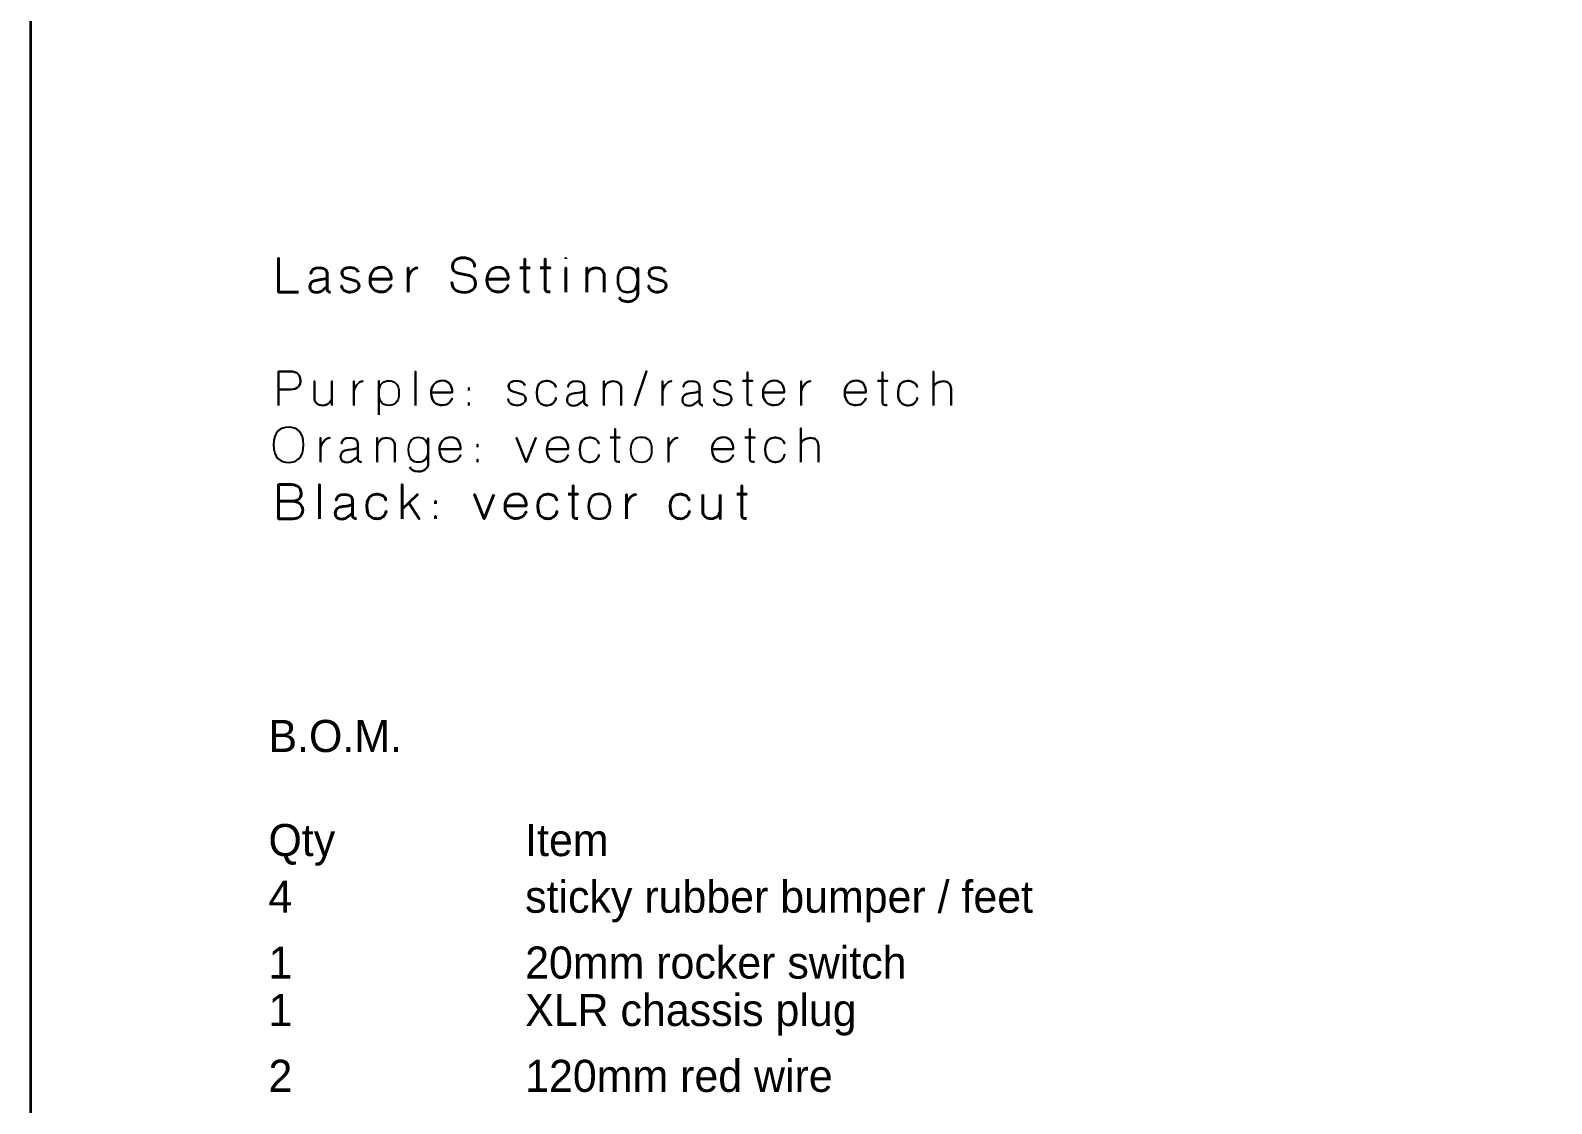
# Model space of a CAD drawing. Header units: inches. Extents: x 15 to 785, y -585 to -15.
# Drawn here: x 15 to 219.7, y -303.7 to -159.4 of the extents above; entities that cross this region are included whole.
import ezdxf

# ---------------------------------------------------------------- set-up
doc = ezdxf.new("R2010")
doc.units = ezdxf.units.IN
doc.header["$MEASUREMENT"] = 0
doc.layers.add('Layer 1', color=7, linetype='Continuous')

# ---------------------------------------------------------------- blocks, each defined once
blk = doc.blocks.new('block 2')
at = {"layer": 'Layer 1', "color": 179, "lineweight": 35, "true_color": 0x231f20}
blk.add_open_spline([(785, -570), (785, -578.28), (778.28, -585), (770, -585), (770, -585), (30, -585), (30, -585), (21.72, -585), (15, -578.28), (15, -570), (15, -570), (15, -30), (15, -30), (15, -21.72), (21.72, -15), (30, -15), (30, -15), (770, -15), (770, -15), (778.28, -15), (785, -21.72), (785, -30), (785, -30), (785, -570), (785, -570)], degree=3, knots=[0, 0, 0, 0, 1, 1, 1, 2, 2, 2, 3, 3, 3, 4, 4, 4, 5, 5, 5, 6, 6, 6, 7, 7, 7, 8, 8, 8, 8], dxfattribs=at)

msp = doc.modelspace()

# ---------------------------------------------------------------- linework, layer by layer
at = {"layer": 'Layer 1', "color": 179, "lineweight": 35, "true_color": 0x231f20}
for points, knots in [([(51.08, -194.57), (51.08, -194.57), (48.41, -194.57), (48.41, -194.57), (48.41, -194.57), (48.41, -189.99), (48.41, -189.99), (48.41, -189.99), (48.41, -194.57), (48.41, -194.57), (48.41, -194.57), (51.08, -194.57), (51.08, -194.57)], [0, 0, 0, 0, 1, 1, 1, 2, 2, 2, 3, 3, 3, 4, 4, 4, 4]), ([(71.71, -193.19), (71.71, -194.21), (72.48, -194.61), (73.39, -194.61), (74.31, -194.61), (74.89, -194.03), (74.91, -193.47), (74.93, -192.91), (74.64, -192.47), (74.08, -192.35), (74.08, -192.35), (72.52, -192.01), (72.52, -192.01), (72.08, -191.91), (71.82, -191.66), (71.82, -191.06), (71.82, -190.47), (72.32, -189.95), (73.24, -189.95), (74.15, -189.95), (74.82, -190.38), (74.79, -191.14), (74.82, -190.38), (74.15, -189.95), (73.24, -189.95), (72.32, -189.95), (71.82, -190.47), (71.82, -191.06), (71.82, -191.66), (72.07, -191.91), (72.52, -192.01), (72.52, -192.01), (74.08, -192.35), (74.08, -192.35), (74.65, -192.47), (74.93, -192.91), (74.91, -193.47), (74.89, -194.03), (74.31, -194.61), (73.39, -194.61), (72.48, -194.61), (71.71, -194.21), (71.71, -193.19)], [0, 0, 0, 0, 1, 1, 1, 2, 2, 2, 3, 3, 3, 4, 4, 4, 5, 5, 5, 6, 6, 6, 7, 7, 7, 8, 8, 8, 9, 9, 9, 10, 10, 10, 11, 11, 11, 12, 12, 12, 13, 13, 13, 14, 14, 14, 14]), ([(82.18, -194.54), (81.87, -194.56), (81.53, -194.57), (81.53, -194.15), (81.53, -193.72), (81.53, -190.08), (81.53, -190.08), (81.53, -190.08), (81.53, -193.72), (81.53, -194.15), (81.53, -194.57), (81.87, -194.56), (82.18, -194.54)], [0, 0, 0, 0, 1, 1, 1, 2, 2, 2, 3, 3, 3, 4, 4, 4, 4]), ([(84.93, -194.54), (84.62, -194.56), (84.29, -194.57), (84.29, -194.15), (84.29, -193.72), (84.29, -190.08), (84.29, -190.08), (84.29, -190.08), (84.29, -193.72), (84.29, -194.15), (84.29, -194.57), (84.62, -194.56), (84.93, -194.54)], [0, 0, 0, 0, 1, 1, 1, 2, 2, 2, 3, 3, 3, 4, 4, 4, 4]), ([(87.07, -190.1), (87.07, -190.1), (87.07, -189.99), (87.07, -189.99), (87.07, -189.99), (87.07, -190.1), (87.07, -190.1)], [0, 0, 0, 0, 1, 1, 1, 2, 2, 2, 2]), ([(55.38, -194.57), (55.38, -194.57), (54.92, -194.54), (54.92, -194.16), (54.92, -194.16), (54.92, -192.07), (54.92, -192.07), (54.92, -191.81), (54.79, -191.3), (53.93, -191.3), (53.08, -191.3), (52.76, -191.68), (52.76, -192.08), (52.76, -191.68), (53.08, -191.3), (53.93, -191.3), (54.79, -191.3), (54.92, -191.81), (54.92, -192.07), (54.92, -192.07), (54.92, -194.16), (54.92, -194.16), (54.92, -194.54), (55.38, -194.57), (55.38, -194.57)], [0, 0, 0, 0, 1, 1, 1, 2, 2, 2, 3, 3, 3, 4, 4, 4, 5, 5, 5, 6, 6, 6, 7, 7, 7, 8, 8, 8, 8]), ([(59.09, -191.9), (59.1, -191.74), (58.89, -191.3), (58.09, -191.27), (57.29, -191.25), (56.92, -191.5), (56.92, -191.99), (56.92, -192.48), (57.34, -192.64), (57.49, -192.68), (57.49, -192.68), (58.69, -193.04), (58.69, -193.04), (58.85, -193.08), (59.23, -193.25), (59.23, -193.72), (59.23, -194.19), (58.73, -194.57), (58.09, -194.57), (57.46, -194.57), (56.88, -194.24), (56.88, -193.74), (56.88, -194.24), (57.46, -194.57), (58.09, -194.57), (58.73, -194.57), (59.23, -194.19), (59.23, -193.72), (59.23, -193.25), (58.85, -193.08), (58.69, -193.04), (58.69, -193.04), (57.49, -192.68), (57.49, -192.68), (57.34, -192.64), (56.92, -192.48), (56.92, -191.99), (56.92, -191.5), (57.29, -191.25), (58.09, -191.27), (58.89, -191.3), (59.1, -191.74), (59.09, -191.9)], [0, 0, 0, 0, 1, 1, 1, 2, 2, 2, 3, 3, 3, 4, 4, 4, 5, 5, 5, 6, 6, 6, 7, 7, 7, 8, 8, 8, 9, 9, 9, 10, 10, 10, 11, 11, 11, 12, 12, 12, 13, 13, 13, 14, 14, 14, 14]), ([(63.55, -192.83), (63.55, -192.13), (63.27, -191.23), (62.26, -191.23), (61.26, -191.23), (60.71, -191.91), (60.71, -192.96), (60.71, -194.02), (61.42, -194.57), (62.26, -194.55), (63.12, -194.52), (63.48, -193.86), (63.53, -193.63), (63.48, -193.86), (63.12, -194.52), (62.26, -194.55), (61.42, -194.57), (60.71, -194.02), (60.71, -192.96), (60.71, -191.91), (61.26, -191.23), (62.26, -191.23), (63.27, -191.23), (63.55, -192.13), (63.55, -192.83), (63.55, -192.83), (60.71, -192.83), (60.71, -192.83), (60.71, -192.83), (63.55, -192.83), (63.55, -192.83)], [0, 0, 0, 0, 1, 1, 1, 2, 2, 2, 3, 3, 3, 4, 4, 4, 5, 5, 5, 6, 6, 6, 7, 7, 7, 8, 8, 8, 9, 9, 9, 10, 10, 10, 10]), ([(65.83, -192.91), (65.81, -192.18), (66.48, -191.31), (67.07, -191.32), (66.48, -191.31), (65.81, -192.18), (65.83, -192.91)], [0, 0, 0, 0, 1, 1, 1, 2, 2, 2, 2]), ([(65.83, -194.57), (65.83, -194.57), (65.83, -191.32), (65.83, -191.32), (65.83, -191.32), (65.83, -194.57), (65.83, -194.57)], [0, 0, 0, 0, 1, 1, 1, 2, 2, 2, 2]), ([(76.46, -192.83), (76.46, -192.83), (79.3, -192.83), (79.3, -192.83), (79.3, -192.13), (79.02, -191.23), (78.01, -191.23), (77, -191.23), (76.45, -191.91), (76.45, -192.96), (76.45, -194.02), (77.16, -194.57), (78.01, -194.55), (78.86, -194.52), (79.23, -193.86), (79.27, -193.63), (79.23, -193.86), (78.86, -194.52), (78.01, -194.55), (77.16, -194.57), (76.45, -194.02), (76.45, -192.96), (76.45, -191.91), (77, -191.23), (78.01, -191.23), (79.02, -191.23), (79.3, -192.13), (79.3, -192.83), (79.3, -192.83), (76.46, -192.83), (76.46, -192.83)], [0, 0, 0, 0, 1, 1, 1, 2, 2, 2, 3, 3, 3, 4, 4, 4, 5, 5, 5, 6, 6, 6, 7, 7, 7, 8, 8, 8, 9, 9, 9, 10, 10, 10, 10]), ([(80.86, -191.28), (80.86, -191.28), (82.19, -191.28), (82.19, -191.28), (82.19, -191.28), (80.86, -191.28), (80.86, -191.28)], [0, 0, 0, 0, 1, 1, 1, 2, 2, 2, 2]), ([(83.62, -191.28), (83.62, -191.28), (84.95, -191.28), (84.95, -191.28), (84.95, -191.28), (83.62, -191.28), (83.62, -191.28)], [0, 0, 0, 0, 1, 1, 1, 2, 2, 2, 2]), ([(87.07, -194.57), (87.07, -194.57), (87.07, -191.31), (87.07, -191.31), (87.07, -191.31), (87.07, -194.58), (87.07, -194.57)], [0, 0, 0, 0, 1, 1, 1, 2, 2, 2, 2]), ([(92.2, -194.57), (92.2, -194.57), (92.2, -192.45), (92.2, -192.16), (92.2, -191.87), (91.91, -191.32), (91.11, -191.32), (90.29, -191.31), (89.87, -191.94), (89.87, -192.52), (89.87, -191.94), (90.29, -191.31), (91.11, -191.32), (91.91, -191.32), (92.2, -191.87), (92.2, -192.16), (92.2, -192.45), (92.2, -194.57), (92.2, -194.57)], [0, 0, 0, 0, 1, 1, 1, 2, 2, 2, 3, 3, 3, 4, 4, 4, 5, 5, 5, 6, 6, 6, 6]), ([(89.87, -194.57), (89.87, -194.57), (89.87, -191.32), (89.87, -191.32), (89.87, -191.32), (89.87, -194.57), (89.87, -194.57)], [0, 0, 0, 0, 1, 1, 1, 2, 2, 2, 2]), ([(95.38, -191.28), (96.12, -191.28), (96.73, -191.65), (96.73, -192.92), (96.73, -194.19), (96.12, -194.56), (95.38, -194.56), (94.64, -194.56), (94.04, -194.19), (94.04, -192.92), (94.04, -191.65), (94.64, -191.28), (95.38, -191.28)], [0, 0, 0, 0, 1, 1, 1, 2, 2, 2, 3, 3, 3, 4, 4, 4, 4]), ([(95.38, -191.28), (96.12, -191.28), (96.73, -191.65), (96.73, -192.92), (96.73, -194.19), (96.12, -194.56), (95.38, -194.56), (94.64, -194.56), (94.04, -194.19), (94.04, -192.92), (94.04, -191.65), (94.64, -191.28), (95.38, -191.28)], [0, 0, 0, 0, 1, 1, 1, 2, 2, 2, 3, 3, 3, 4, 4, 4, 4]), ([(94.23, -195.24), (94.3, -195.62), (94.76, -195.83), (95.4, -195.86), (96.05, -195.88), (96.73, -195.4), (96.73, -194.81), (96.73, -194.21), (96.73, -191.34), (96.73, -191.34), (96.73, -191.34), (96.73, -194.21), (96.73, -194.81), (96.73, -195.4), (96.05, -195.88), (95.4, -195.86), (94.76, -195.83), (94.3, -195.62), (94.23, -195.24)], [0, 0, 0, 0, 1, 1, 1, 2, 2, 2, 3, 3, 3, 4, 4, 4, 5, 5, 5, 6, 6, 6, 6]), ([(100.43, -191.9), (100.45, -191.74), (100.24, -191.3), (99.44, -191.27), (98.64, -191.25), (98.27, -191.5), (98.27, -191.99), (98.27, -192.48), (98.68, -192.64), (98.83, -192.68), (98.83, -192.68), (100.03, -193.04), (100.03, -193.04), (100.19, -193.08), (100.57, -193.25), (100.57, -193.72), (100.57, -194.19), (100.07, -194.57), (99.44, -194.57), (98.8, -194.57), (98.22, -194.24), (98.22, -193.74), (98.22, -194.24), (98.8, -194.57), (99.44, -194.57), (100.07, -194.57), (100.57, -194.19), (100.57, -193.72), (100.57, -193.25), (100.19, -193.08), (100.03, -193.04), (100.03, -193.04), (98.83, -192.68), (98.83, -192.68), (98.68, -192.64), (98.27, -192.48), (98.27, -191.99), (98.27, -191.5), (98.64, -191.25), (99.44, -191.27), (100.24, -191.3), (100.45, -191.74), (100.43, -191.9)], [0, 0, 0, 0, 1, 1, 1, 2, 2, 2, 3, 3, 3, 4, 4, 4, 5, 5, 5, 6, 6, 6, 7, 7, 7, 8, 8, 8, 9, 9, 9, 10, 10, 10, 11, 11, 11, 12, 12, 12, 13, 13, 13, 14, 14, 14, 14]), ([(54.92, -193.74), (54.73, -194.02), (54.08, -194.63), (53.56, -194.61), (53.03, -194.59), (52.61, -194.43), (52.61, -193.84), (52.61, -193.25), (52.97, -193.01), (53.64, -192.94), (54.31, -192.88), (54.61, -192.78), (54.92, -192.69), (54.61, -192.78), (54.31, -192.88), (53.64, -192.94), (52.97, -193.01), (52.61, -193.25), (52.61, -193.84), (52.61, -194.43), (53.03, -194.59), (53.56, -194.61), (54.08, -194.63), (54.73, -194.02), (54.92, -193.74)], [0, 0, 0, 0, 1, 1, 1, 2, 2, 2, 3, 3, 3, 4, 4, 4, 5, 5, 5, 6, 6, 6, 7, 7, 7, 8, 8, 8, 8]), ([(48.41, -222.7), (48.41, -222.7), (50.17, -222.7), (50.17, -222.7), (51.08, -222.7), (51.46, -222.15), (51.44, -221.59), (51.41, -221.04), (51.03, -220.47), (50.18, -220.47), (50.18, -220.47), (48.41, -220.47), (48.41, -220.47), (48.41, -220.47), (48.41, -225.05), (48.41, -225.05), (48.41, -225.05), (50.36, -225.05), (50.36, -225.05), (51.08, -225.05), (51.65, -224.62), (51.65, -223.9), (51.64, -223.17), (51.04, -222.7), (50.17, -222.7), (51.04, -222.7), (51.64, -223.17), (51.65, -223.9), (51.65, -224.62), (51.08, -225.05), (50.36, -225.05), (50.36, -225.05), (48.41, -225.05), (48.41, -225.05), (48.41, -225.05), (48.41, -220.47), (48.41, -220.47), (48.41, -220.47), (50.18, -220.47), (50.18, -220.47), (51.03, -220.47), (51.41, -221.04), (51.44, -221.59), (51.46, -222.15), (51.08, -222.7), (50.17, -222.7), (50.17, -222.7), (48.41, -222.7), (48.41, -222.7)], [0, 0, 0, 0, 1, 1, 1, 2, 2, 2, 3, 3, 3, 4, 4, 4, 5, 5, 5, 6, 6, 6, 7, 7, 7, 8, 8, 8, 9, 9, 9, 10, 10, 10, 11, 11, 11, 12, 12, 12, 13, 13, 13, 14, 14, 14, 15, 15, 15, 16, 16, 16, 16]), ([(53.9, -225.05), (53.9, -225.05), (53.9, -220.47), (53.9, -220.47), (53.9, -220.47), (53.9, -225.05), (53.9, -225.05)], [0, 0, 0, 0, 1, 1, 1, 2, 2, 2, 2]), ([(65.05, -225.05), (65.05, -225.05), (65.05, -223.77), (65.05, -223.77), (65.05, -223.77), (65.92, -222.92), (65.92, -222.92), (65.92, -222.92), (67.31, -225.05), (67.31, -225.05), (67.31, -225.05), (65.92, -222.92), (65.92, -222.92), (65.92, -222.92), (67.09, -221.8), (67.09, -221.8), (67.09, -221.8), (65.05, -223.77), (65.05, -223.77), (65.05, -223.77), (65.05, -220.47), (65.05, -220.47), (65.05, -220.47), (65.05, -225.05), (65.05, -225.05)], [0, 0, 0, 0, 1, 1, 1, 2, 2, 2, 3, 3, 3, 4, 4, 4, 5, 5, 5, 6, 6, 6, 7, 7, 7, 8, 8, 8, 8]), ([(88.68, -225.02), (88.37, -225.04), (88.03, -225.05), (88.03, -224.63), (88.03, -224.2), (88.03, -220.56), (88.03, -220.56), (88.03, -220.56), (88.03, -224.2), (88.03, -224.63), (88.03, -225.05), (88.37, -225.04), (88.68, -225.02)], [0, 0, 0, 0, 1, 1, 1, 2, 2, 2, 3, 3, 3, 4, 4, 4, 4]), ([(111.38, -225.02), (111.06, -225.04), (110.73, -225.05), (110.73, -224.63), (110.73, -224.2), (110.73, -220.56), (110.73, -220.56), (110.73, -220.56), (110.73, -224.2), (110.73, -224.63), (110.73, -225.05), (111.06, -225.04), (111.38, -225.02)], [0, 0, 0, 0, 1, 1, 1, 2, 2, 2, 3, 3, 3, 4, 4, 4, 4]), ([(58.33, -224.64), (58.33, -224.64), (58.33, -222.55), (58.33, -222.55), (58.33, -222.29), (58.19, -221.78), (57.34, -221.78), (56.48, -221.78), (56.16, -222.16), (56.16, -222.56), (56.16, -222.16), (56.48, -221.78), (57.34, -221.78), (58.19, -221.78), (58.33, -222.29), (58.33, -222.55), (58.33, -222.55), (58.33, -224.64), (58.33, -224.64), (58.33, -225.02), (58.78, -225.05), (58.78, -225.05), (58.78, -225.05), (58.33, -225.02), (58.33, -224.64)], [0, 0, 0, 0, 1, 1, 1, 2, 2, 2, 3, 3, 3, 4, 4, 4, 5, 5, 5, 6, 6, 6, 7, 7, 7, 8, 8, 8, 8]), ([(61.74, -225.05), (61.2, -225.05), (60.28, -224.97), (60.28, -223.37), (60.28, -221.78), (61.31, -221.76), (61.76, -221.76), (62.21, -221.76), (62.81, -222.11), (62.85, -222.56), (62.81, -222.11), (62.21, -221.76), (61.76, -221.76), (61.31, -221.76), (60.28, -221.78), (60.28, -223.37), (60.28, -224.97), (61.2, -225.05), (61.74, -225.05), (62.28, -225.05), (62.85, -224.55), (62.87, -224.02), (62.85, -224.55), (62.28, -225.05), (61.74, -225.05)], [0, 0, 0, 0, 1, 1, 1, 2, 2, 2, 3, 3, 3, 4, 4, 4, 5, 5, 5, 6, 6, 6, 7, 7, 7, 8, 8, 8, 8]), ([(69.5, -223.05), (69.5, -223.05), (69.5, -222.7), (69.5, -222.7), (69.5, -222.7), (69.5, -223.05), (69.5, -223.05)], [0, 0, 0, 0, 1, 1, 1, 2, 2, 2, 2]), ([(77.38, -221.8), (77.38, -221.8), (76.08, -225.05), (76.08, -225.05), (76.08, -225.05), (74.79, -221.8), (74.79, -221.8), (74.79, -221.8), (76.08, -225.05), (76.08, -225.05), (76.08, -225.05), (77.38, -221.8), (77.38, -221.8)], [0, 0, 0, 0, 1, 1, 1, 2, 2, 2, 3, 3, 3, 4, 4, 4, 4]), ([(78.88, -223.31), (78.88, -223.31), (81.72, -223.31), (81.72, -223.31), (81.72, -222.61), (81.44, -221.71), (80.43, -221.71), (79.43, -221.71), (78.88, -222.39), (78.88, -223.44), (78.88, -224.5), (79.59, -225.05), (80.43, -225.03), (81.28, -225), (81.65, -224.34), (81.7, -224.11), (81.65, -224.34), (81.28, -225), (80.43, -225.03), (79.59, -225.05), (78.88, -224.5), (78.88, -223.44), (78.88, -222.39), (79.43, -221.71), (80.43, -221.71), (81.44, -221.71), (81.72, -222.61), (81.72, -223.31), (81.72, -223.31), (78.88, -223.31), (78.88, -223.31)], [0, 0, 0, 0, 1, 1, 1, 2, 2, 2, 3, 3, 3, 4, 4, 4, 5, 5, 5, 6, 6, 6, 7, 7, 7, 8, 8, 8, 9, 9, 9, 10, 10, 10, 10]), ([(84.74, -225.05), (84.21, -225.05), (83.29, -224.97), (83.29, -223.37), (83.29, -221.78), (84.32, -221.76), (84.77, -221.76), (85.22, -221.76), (85.82, -222.11), (85.86, -222.56), (85.82, -222.11), (85.22, -221.76), (84.77, -221.76), (84.32, -221.76), (83.29, -221.78), (83.29, -223.37), (83.29, -224.97), (84.21, -225.05), (84.74, -225.05), (85.28, -225.05), (85.86, -224.55), (85.87, -224.02), (85.86, -224.55), (85.28, -225.05), (84.74, -225.05)], [0, 0, 0, 0, 1, 1, 1, 2, 2, 2, 3, 3, 3, 4, 4, 4, 5, 5, 5, 6, 6, 6, 7, 7, 7, 8, 8, 8, 8]), ([(87.37, -221.76), (87.37, -221.76), (88.69, -221.76), (88.69, -221.76), (88.69, -221.76), (87.37, -221.76), (87.37, -221.76)], [0, 0, 0, 0, 1, 1, 1, 2, 2, 2, 2]), ([(90.12, -223.39), (90.12, -222.11), (90.78, -221.73), (91.56, -221.73), (92.36, -221.73), (93.01, -222.11), (93.01, -223.39), (93.01, -224.68), (92.36, -225.05), (91.56, -225.05), (90.78, -225.05), (90.12, -224.68), (90.12, -223.39)], [0, 0, 0, 0, 1, 1, 1, 2, 2, 2, 3, 3, 3, 4, 4, 4, 4]), ([(90.12, -223.39), (90.12, -222.11), (90.78, -221.73), (91.56, -221.73), (92.36, -221.73), (93.01, -222.11), (93.01, -223.39), (93.01, -224.68), (92.36, -225.05), (91.56, -225.05), (90.78, -225.05), (90.12, -224.68), (90.12, -223.39)], [0, 0, 0, 0, 1, 1, 1, 2, 2, 2, 3, 3, 3, 4, 4, 4, 4]), ([(95.22, -223.39), (95.2, -222.66), (95.87, -221.79), (96.47, -221.8), (95.87, -221.79), (95.2, -222.66), (95.22, -223.39)], [0, 0, 0, 0, 1, 1, 1, 2, 2, 2, 2]), ([(95.22, -225.05), (95.22, -225.05), (95.22, -221.8), (95.22, -221.8), (95.22, -221.8), (95.22, -225.05), (95.22, -225.05)], [0, 0, 0, 0, 1, 1, 1, 2, 2, 2, 2]), ([(102.55, -225.05), (102.02, -225.05), (101.1, -224.97), (101.1, -223.37), (101.1, -221.78), (102.13, -221.76), (102.58, -221.76), (103.03, -221.76), (103.63, -222.11), (103.67, -222.56), (103.63, -222.11), (103.03, -221.76), (102.58, -221.76), (102.13, -221.76), (101.1, -221.78), (101.1, -223.37), (101.1, -224.97), (102.02, -225.05), (102.55, -225.05), (103.09, -225.05), (103.67, -224.55), (103.69, -224.02), (103.67, -224.55), (103.09, -225.05), (102.55, -225.05)], [0, 0, 0, 0, 1, 1, 1, 2, 2, 2, 3, 3, 3, 4, 4, 4, 5, 5, 5, 6, 6, 6, 7, 7, 7, 8, 8, 8, 8]), ([(105.5, -221.78), (105.5, -221.78), (105.5, -223.91), (105.5, -224.2), (105.5, -224.5), (105.79, -225.04), (106.6, -225.05), (107.41, -225.05), (107.84, -224.43), (107.84, -223.84), (107.84, -224.43), (107.41, -225.05), (106.6, -225.05), (105.79, -225.04), (105.5, -224.5), (105.5, -224.2), (105.5, -223.91), (105.5, -221.78), (105.5, -221.78)], [0, 0, 0, 0, 1, 1, 1, 2, 2, 2, 3, 3, 3, 4, 4, 4, 5, 5, 5, 6, 6, 6, 6]), ([(107.84, -221.78), (107.84, -221.78), (107.84, -225.05), (107.84, -225.05), (107.84, -225.05), (107.84, -221.78), (107.84, -221.78)], [0, 0, 0, 0, 1, 1, 1, 2, 2, 2, 2]), ([(110.06, -221.76), (110.06, -221.76), (111.39, -221.76), (111.39, -221.76), (111.39, -221.76), (110.06, -221.76), (110.06, -221.76)], [0, 0, 0, 0, 1, 1, 1, 2, 2, 2, 2]), ([(56.96, -225.09), (56.43, -225.07), (56.02, -224.91), (56.02, -224.32), (56.02, -223.73), (56.37, -223.49), (57.04, -223.42), (57.71, -223.36), (58.01, -223.26), (58.33, -223.17), (58.01, -223.26), (57.71, -223.36), (57.04, -223.42), (56.37, -223.49), (56.02, -223.73), (56.02, -224.32), (56.02, -224.91), (56.43, -225.07), (56.96, -225.09), (57.48, -225.11), (58.14, -224.5), (58.33, -224.22), (58.14, -224.5), (57.48, -225.11), (56.96, -225.09)], [0, 0, 0, 0, 1, 1, 1, 2, 2, 2, 3, 3, 3, 4, 4, 4, 5, 5, 5, 6, 6, 6, 7, 7, 7, 8, 8, 8, 8]), ([(69.5, -225.05), (69.5, -225.05), (69.5, -224.71), (69.5, -224.71), (69.5, -224.71), (69.5, -225.05), (69.5, -225.05)], [0, 0, 0, 0, 1, 1, 1, 2, 2, 2, 2])]:
    msp.add_open_spline(points, degree=3, knots=knots, dxfattribs=at)
at = {"layer": 'Layer 1', "color": 225, "lineweight": 25, "true_color": 0xa54686}
for points, knots in [([(48.41, -209.81), (48.41, -209.81), (48.41, -205.24), (48.41, -205.24), (48.41, -205.24), (49.87, -205.24), (49.87, -205.24), (51.04, -205.24), (51.31, -205.79), (51.34, -206.41), (51.37, -207.03), (51.04, -207.67), (49.99, -207.67), (49.99, -207.67), (48.41, -207.67), (48.41, -207.67), (48.41, -207.67), (49.99, -207.67), (49.99, -207.67), (51.02, -207.67), (51.37, -207.03), (51.34, -206.41), (51.31, -205.79), (51.03, -205.24), (49.87, -205.24), (49.87, -205.24), (48.41, -205.24), (48.41, -205.24), (48.41, -205.24), (48.41, -209.81), (48.41, -209.81)], [0, 0, 0, 0, 1, 1, 1, 2, 2, 2, 3, 3, 3, 4, 4, 4, 5, 5, 5, 6, 6, 6, 7, 7, 7, 8, 8, 8, 9, 9, 9, 10, 10, 10, 10]), ([(53.24, -208.96), (53.24, -209.26), (53.53, -209.8), (54.34, -209.81), (55.15, -209.81), (55.58, -209.19), (55.58, -208.6), (55.58, -209.19), (55.15, -209.81), (54.34, -209.81), (53.53, -209.8), (53.24, -209.26), (53.24, -208.96), (53.24, -208.67), (53.24, -206.54), (53.24, -206.54), (53.24, -206.54), (53.24, -208.67), (53.24, -208.96)], [0, 0, 0, 0, 1, 1, 1, 2, 2, 2, 3, 3, 3, 4, 4, 4, 5, 5, 5, 6, 6, 6, 6]), ([(55.58, -209.81), (55.58, -209.81), (55.58, -206.54), (55.58, -206.54), (55.58, -206.54), (55.58, -209.81), (55.58, -209.81)], [0, 0, 0, 0, 1, 1, 1, 2, 2, 2, 2]), ([(58.51, -208.15), (58.49, -207.42), (59.16, -206.55), (59.75, -206.56), (59.16, -206.55), (58.49, -207.42), (58.51, -208.15)], [0, 0, 0, 0, 1, 1, 1, 2, 2, 2, 2]), ([(58.51, -209.81), (58.51, -209.81), (58.51, -206.56), (58.51, -206.56), (58.51, -206.56), (58.51, -209.81), (58.51, -209.81)], [0, 0, 0, 0, 1, 1, 1, 2, 2, 2, 2]), ([(61.9, -211.08), (61.9, -211.08), (61.9, -206.49), (61.9, -206.49), (61.9, -206.49), (61.9, -211.08), (61.9, -211.08)], [0, 0, 0, 0, 1, 1, 1, 2, 2, 2, 2]), ([(63.24, -209.81), (63.98, -209.81), (64.59, -209.44), (64.59, -208.15), (64.59, -206.87), (63.98, -206.49), (63.24, -206.49), (62.51, -206.49), (61.9, -206.87), (61.9, -208.15), (61.9, -209.44), (62.51, -209.81), (63.24, -209.81)], [0, 0, 0, 0, 1, 1, 1, 2, 2, 2, 3, 3, 3, 4, 4, 4, 4]), ([(63.24, -209.81), (63.98, -209.81), (64.59, -209.44), (64.59, -208.15), (64.59, -206.87), (63.98, -206.49), (63.24, -206.49), (62.51, -206.49), (61.9, -206.87), (61.9, -208.15), (61.9, -209.44), (62.51, -209.81), (63.24, -209.81)], [0, 0, 0, 0, 1, 1, 1, 2, 2, 2, 3, 3, 3, 4, 4, 4, 4]), ([(66.81, -209.81), (66.81, -209.81), (66.81, -205.24), (66.81, -205.24), (66.81, -205.24), (66.81, -209.81), (66.81, -209.81)], [0, 0, 0, 0, 1, 1, 1, 2, 2, 2, 2]), ([(68.93, -208.07), (68.93, -208.07), (71.77, -208.07), (71.77, -208.07), (71.77, -207.37), (71.49, -206.47), (70.48, -206.47), (69.48, -206.47), (68.93, -207.15), (68.93, -208.2), (68.93, -209.26), (69.64, -209.81), (70.48, -209.79), (71.33, -209.76), (71.7, -209.1), (71.75, -208.87), (71.7, -209.1), (71.33, -209.76), (70.48, -209.79), (69.64, -209.81), (68.93, -209.26), (68.93, -208.2), (68.93, -207.15), (69.48, -206.47), (70.48, -206.47), (71.49, -206.47), (71.77, -207.37), (71.77, -208.07), (71.77, -208.07), (68.93, -208.07), (68.93, -208.07)], [0, 0, 0, 0, 1, 1, 1, 2, 2, 2, 3, 3, 3, 4, 4, 4, 5, 5, 5, 6, 6, 6, 7, 7, 7, 8, 8, 8, 9, 9, 9, 10, 10, 10, 10]), ([(81.52, -207.14), (81.54, -206.98), (81.33, -206.54), (80.53, -206.51), (79.73, -206.49), (79.36, -206.74), (79.36, -207.23), (79.36, -207.72), (79.77, -207.88), (79.92, -207.92), (79.92, -207.92), (81.12, -208.28), (81.12, -208.28), (81.28, -208.32), (81.66, -208.49), (81.66, -208.96), (81.66, -209.43), (81.16, -209.81), (80.53, -209.81), (79.89, -209.81), (79.31, -209.48), (79.31, -208.98), (79.31, -209.48), (79.89, -209.81), (80.53, -209.81), (81.16, -209.81), (81.66, -209.43), (81.66, -208.96), (81.66, -208.49), (81.28, -208.32), (81.12, -208.28), (81.12, -208.28), (79.92, -207.92), (79.92, -207.92), (79.77, -207.88), (79.36, -207.72), (79.36, -207.23), (79.36, -206.74), (79.73, -206.49), (80.53, -206.51), (81.33, -206.54), (81.54, -206.98), (81.52, -207.14)], [0, 0, 0, 0, 1, 1, 1, 2, 2, 2, 3, 3, 3, 4, 4, 4, 5, 5, 5, 6, 6, 6, 7, 7, 7, 8, 8, 8, 9, 9, 9, 10, 10, 10, 11, 11, 11, 12, 12, 12, 13, 13, 13, 14, 14, 14, 14]), ([(84.6, -209.81), (84.06, -209.81), (83.14, -209.73), (83.14, -208.13), (83.14, -206.54), (84.17, -206.52), (84.62, -206.52), (85.07, -206.52), (85.67, -206.87), (85.71, -207.32), (85.67, -206.87), (85.07, -206.52), (84.62, -206.52), (84.17, -206.52), (83.14, -206.54), (83.14, -208.13), (83.14, -209.73), (84.06, -209.81), (84.6, -209.81), (85.14, -209.81), (85.71, -209.31), (85.73, -208.78), (85.71, -209.31), (85.14, -209.81), (84.6, -209.81)], [0, 0, 0, 0, 1, 1, 1, 2, 2, 2, 3, 3, 3, 4, 4, 4, 5, 5, 5, 6, 6, 6, 7, 7, 7, 8, 8, 8, 8]), ([(89.53, -209.4), (89.53, -209.4), (89.53, -207.31), (89.53, -207.31), (89.53, -207.05), (89.4, -206.54), (88.54, -206.54), (87.68, -206.54), (87.37, -206.92), (87.37, -207.32), (87.37, -206.92), (87.68, -206.54), (88.54, -206.54), (89.4, -206.54), (89.53, -207.05), (89.53, -207.31), (89.53, -207.31), (89.53, -209.4), (89.53, -209.4), (89.53, -209.78), (89.98, -209.81), (89.98, -209.81), (89.98, -209.81), (89.53, -209.78), (89.53, -209.4)], [0, 0, 0, 0, 1, 1, 1, 2, 2, 2, 3, 3, 3, 4, 4, 4, 5, 5, 5, 6, 6, 6, 7, 7, 7, 8, 8, 8, 8]), ([(94.51, -209.81), (94.51, -209.81), (94.51, -207.69), (94.51, -207.4), (94.51, -207.11), (94.22, -206.56), (93.41, -206.56), (92.6, -206.55), (92.17, -207.18), (92.17, -207.76), (92.17, -207.18), (92.6, -206.55), (93.41, -206.56), (94.22, -206.56), (94.51, -207.11), (94.51, -207.4), (94.51, -207.69), (94.51, -209.81), (94.51, -209.81)], [0, 0, 0, 0, 1, 1, 1, 2, 2, 2, 3, 3, 3, 4, 4, 4, 5, 5, 5, 6, 6, 6, 6]), ([(92.17, -209.81), (92.17, -209.81), (92.17, -206.56), (92.17, -206.56), (92.17, -206.56), (92.17, -209.81), (92.17, -209.81)], [0, 0, 0, 0, 1, 1, 1, 2, 2, 2, 2]), ([(96.34, -209.88), (96.34, -209.88), (97.9, -205.19), (97.9, -205.19), (97.9, -205.19), (96.34, -209.88), (96.34, -209.88)], [0, 0, 0, 0, 1, 1, 1, 2, 2, 2, 2]), ([(100.05, -208.15), (100.03, -207.42), (100.7, -206.55), (101.29, -206.56), (100.7, -206.55), (100.03, -207.42), (100.05, -208.15)], [0, 0, 0, 0, 1, 1, 1, 2, 2, 2, 2]), ([(100.05, -209.81), (100.05, -209.81), (100.05, -206.56), (100.05, -206.56), (100.05, -206.56), (100.05, -209.81), (100.05, -209.81)], [0, 0, 0, 0, 1, 1, 1, 2, 2, 2, 2]), ([(105.51, -209.81), (105.51, -209.81), (105.06, -209.78), (105.06, -209.4), (105.06, -209.4), (105.06, -207.31), (105.06, -207.31), (105.06, -207.05), (104.93, -206.54), (104.07, -206.54), (103.21, -206.54), (102.9, -206.92), (102.9, -207.32), (102.9, -206.92), (103.21, -206.54), (104.07, -206.54), (104.93, -206.54), (105.06, -207.05), (105.06, -207.31), (105.06, -207.31), (105.06, -209.4), (105.06, -209.4), (105.06, -209.78), (105.51, -209.81), (105.51, -209.81)], [0, 0, 0, 0, 1, 1, 1, 2, 2, 2, 3, 3, 3, 4, 4, 4, 5, 5, 5, 6, 6, 6, 7, 7, 7, 8, 8, 8, 8]), ([(109.23, -207.14), (109.24, -206.98), (109.03, -206.54), (108.23, -206.51), (107.43, -206.49), (107.06, -206.74), (107.06, -207.23), (107.06, -207.72), (107.48, -207.88), (107.63, -207.92), (107.63, -207.92), (108.83, -208.28), (108.83, -208.28), (108.99, -208.32), (109.37, -208.49), (109.37, -208.96), (109.37, -209.43), (108.87, -209.81), (108.23, -209.81), (107.6, -209.81), (107.02, -209.48), (107.02, -208.98), (107.02, -209.48), (107.6, -209.81), (108.23, -209.81), (108.87, -209.81), (109.37, -209.43), (109.37, -208.96), (109.37, -208.49), (108.99, -208.32), (108.83, -208.28), (108.83, -208.28), (107.63, -207.92), (107.63, -207.92), (107.48, -207.88), (107.06, -207.72), (107.06, -207.23), (107.06, -206.74), (107.43, -206.49), (108.23, -206.51), (109.03, -206.54), (109.24, -206.98), (109.23, -207.14)], [0, 0, 0, 0, 1, 1, 1, 2, 2, 2, 3, 3, 3, 4, 4, 4, 5, 5, 5, 6, 6, 6, 7, 7, 7, 8, 8, 8, 9, 9, 9, 10, 10, 10, 11, 11, 11, 12, 12, 12, 13, 13, 13, 14, 14, 14, 14]), ([(110.85, -206.52), (110.85, -206.52), (112.17, -206.52), (112.17, -206.52), (112.17, -206.52), (110.85, -206.52), (110.85, -206.52)], [0, 0, 0, 0, 1, 1, 1, 2, 2, 2, 2]), ([(112.16, -209.78), (111.85, -209.8), (111.51, -209.81), (111.51, -209.39), (111.51, -208.96), (111.51, -205.32), (111.51, -205.32), (111.51, -205.32), (111.51, -208.96), (111.51, -209.39), (111.51, -209.81), (111.85, -209.8), (112.16, -209.78)], [0, 0, 0, 0, 1, 1, 1, 2, 2, 2, 3, 3, 3, 4, 4, 4, 4]), ([(113.61, -208.07), (113.61, -208.07), (116.45, -208.07), (116.45, -208.07), (116.45, -207.37), (116.17, -206.47), (115.16, -206.47), (114.16, -206.47), (113.6, -207.15), (113.6, -208.2), (113.6, -209.26), (114.31, -209.81), (115.16, -209.79), (116.01, -209.76), (116.38, -209.1), (116.42, -208.87), (116.38, -209.1), (116.01, -209.76), (115.16, -209.79), (114.31, -209.81), (113.6, -209.26), (113.6, -208.2), (113.6, -207.15), (114.16, -206.47), (115.16, -206.47), (116.17, -206.47), (116.45, -207.37), (116.45, -208.07), (116.45, -208.07), (113.61, -208.07), (113.61, -208.07)], [0, 0, 0, 0, 1, 1, 1, 2, 2, 2, 3, 3, 3, 4, 4, 4, 5, 5, 5, 6, 6, 6, 7, 7, 7, 8, 8, 8, 9, 9, 9, 10, 10, 10, 10]), ([(118.72, -208.15), (118.7, -207.42), (119.38, -206.55), (119.97, -206.56), (119.38, -206.55), (118.7, -207.42), (118.72, -208.15)], [0, 0, 0, 0, 1, 1, 1, 2, 2, 2, 2]), ([(118.72, -209.81), (118.72, -209.81), (118.72, -206.56), (118.72, -206.56), (118.72, -206.56), (118.72, -209.81), (118.72, -209.81)], [0, 0, 0, 0, 1, 1, 1, 2, 2, 2, 2]), ([(127.45, -208.07), (127.45, -207.37), (127.17, -206.47), (126.16, -206.47), (125.15, -206.47), (124.6, -207.15), (124.6, -208.2), (124.6, -209.26), (125.31, -209.81), (126.16, -209.79), (127.01, -209.76), (127.38, -209.1), (127.42, -208.87), (127.38, -209.1), (127.01, -209.76), (126.16, -209.79), (125.31, -209.81), (124.6, -209.26), (124.6, -208.2), (124.6, -207.15), (125.15, -206.47), (126.16, -206.47), (127.17, -206.47), (127.45, -207.37), (127.45, -208.07), (127.45, -208.07), (124.61, -208.07), (124.61, -208.07), (124.61, -208.07), (127.45, -208.07), (127.45, -208.07)], [0, 0, 0, 0, 1, 1, 1, 2, 2, 2, 3, 3, 3, 4, 4, 4, 5, 5, 5, 6, 6, 6, 7, 7, 7, 8, 8, 8, 9, 9, 9, 10, 10, 10, 10]), ([(129.01, -206.52), (129.01, -206.52), (130.34, -206.52), (130.34, -206.52), (130.34, -206.52), (129.01, -206.52), (129.01, -206.52)], [0, 0, 0, 0, 1, 1, 1, 2, 2, 2, 2]), ([(130.33, -209.78), (130.02, -209.8), (129.68, -209.81), (129.68, -209.39), (129.68, -208.96), (129.68, -205.32), (129.68, -205.32), (129.68, -205.32), (129.68, -208.96), (129.68, -209.39), (129.68, -209.81), (130.02, -209.8), (130.33, -209.78)], [0, 0, 0, 0, 1, 1, 1, 2, 2, 2, 3, 3, 3, 4, 4, 4, 4]), ([(133.23, -209.81), (132.69, -209.81), (131.77, -209.73), (131.77, -208.13), (131.77, -206.54), (132.8, -206.52), (133.25, -206.52), (133.7, -206.52), (134.3, -206.87), (134.34, -207.32), (134.3, -206.87), (133.7, -206.52), (133.25, -206.52), (132.8, -206.52), (131.77, -206.54), (131.77, -208.13), (131.77, -209.73), (132.69, -209.81), (133.23, -209.81), (133.76, -209.81), (134.34, -209.31), (134.36, -208.78), (134.34, -209.31), (133.76, -209.81), (133.23, -209.81)], [0, 0, 0, 0, 1, 1, 1, 2, 2, 2, 3, 3, 3, 4, 4, 4, 5, 5, 5, 6, 6, 6, 7, 7, 7, 8, 8, 8, 8]), ([(136.53, -209.81), (136.53, -209.81), (136.53, -205.24), (136.53, -205.24), (136.53, -205.24), (136.53, -209.81), (136.53, -209.81)], [0, 0, 0, 0, 1, 1, 1, 2, 2, 2, 2]), ([(138.91, -209.81), (138.91, -209.81), (138.91, -208.16), (138.91, -207.59), (138.91, -207.01), (138.56, -206.57), (137.88, -206.56), (137.19, -206.54), (136.53, -206.96), (136.53, -207.52), (136.53, -206.96), (137.19, -206.54), (137.88, -206.56), (138.56, -206.57), (138.91, -207.01), (138.91, -207.59), (138.91, -208.16), (138.91, -209.81), (138.91, -209.81)], [0, 0, 0, 0, 1, 1, 1, 2, 2, 2, 3, 3, 3, 4, 4, 4, 5, 5, 5, 6, 6, 6, 6]), ([(74.02, -207.81), (74.02, -207.81), (74.02, -207.46), (74.02, -207.46), (74.02, -207.46), (74.02, -207.81), (74.02, -207.81)], [0, 0, 0, 0, 1, 1, 1, 2, 2, 2, 2]), ([(88.17, -209.85), (87.64, -209.83), (87.22, -209.67), (87.22, -209.08), (87.22, -208.49), (87.58, -208.25), (88.25, -208.18), (88.92, -208.12), (89.21, -208.02), (89.53, -207.93), (89.21, -208.02), (88.92, -208.12), (88.25, -208.18), (87.58, -208.25), (87.22, -208.49), (87.22, -209.08), (87.22, -209.67), (87.64, -209.83), (88.17, -209.85), (88.69, -209.87), (89.34, -209.26), (89.53, -208.98), (89.34, -209.26), (88.69, -209.87), (88.17, -209.85)], [0, 0, 0, 0, 1, 1, 1, 2, 2, 2, 3, 3, 3, 4, 4, 4, 5, 5, 5, 6, 6, 6, 7, 7, 7, 8, 8, 8, 8]), ([(105.06, -208.98), (104.87, -209.26), (104.22, -209.87), (103.7, -209.85), (103.17, -209.83), (102.75, -209.67), (102.75, -209.08), (102.75, -208.49), (103.11, -208.25), (103.78, -208.18), (104.45, -208.12), (104.75, -208.02), (105.06, -207.93), (104.75, -208.02), (104.45, -208.12), (103.78, -208.18), (103.11, -208.25), (102.75, -208.49), (102.75, -209.08), (102.75, -209.67), (103.17, -209.83), (103.7, -209.85), (104.22, -209.87), (104.87, -209.26), (105.06, -208.98)], [0, 0, 0, 0, 1, 1, 1, 2, 2, 2, 3, 3, 3, 4, 4, 4, 5, 5, 5, 6, 6, 6, 7, 7, 7, 8, 8, 8, 8]), ([(74.02, -209.81), (74.02, -209.81), (74.02, -209.47), (74.02, -209.47), (74.02, -209.47), (74.02, -209.81), (74.02, -209.81)], [0, 0, 0, 0, 1, 1, 1, 2, 2, 2, 2])]:
    msp.add_open_spline(points, degree=3, knots=knots, dxfattribs=at)
at = {"layer": 'Layer 1', "color": 30, "lineweight": 25, "true_color": 0xf5821f}
for points, knots in [([(47.72, -215.11), (47.72, -213.36), (48.63, -212.73), (49.74, -212.73), (50.85, -212.73), (51.76, -213.36), (51.76, -215.11), (51.76, -216.86), (50.85, -217.47), (49.74, -217.47), (48.63, -217.47), (47.72, -216.86), (47.72, -215.11)], [0, 0, 0, 0, 1, 1, 1, 2, 2, 2, 3, 3, 3, 4, 4, 4, 4]), ([(47.72, -215.11), (47.72, -213.36), (48.63, -212.73), (49.74, -212.73), (50.85, -212.73), (51.76, -213.36), (51.76, -215.11), (51.76, -216.86), (50.85, -217.47), (49.74, -217.47), (48.63, -217.47), (47.72, -216.86), (47.72, -215.11)], [0, 0, 0, 0, 1, 1, 1, 2, 2, 2, 3, 3, 3, 4, 4, 4, 4]), ([(118.68, -217.43), (118.68, -217.43), (118.68, -212.85), (118.68, -212.85), (118.68, -212.85), (118.68, -217.43), (118.68, -217.43)], [0, 0, 0, 0, 1, 1, 1, 2, 2, 2, 2]), ([(54.03, -215.77), (54.02, -215.04), (54.69, -214.17), (55.28, -214.18), (54.69, -214.17), (54.02, -215.04), (54.03, -215.77)], [0, 0, 0, 0, 1, 1, 1, 2, 2, 2, 2]), ([(54.03, -217.43), (54.03, -217.43), (54.03, -214.18), (54.03, -214.18), (54.03, -214.18), (54.03, -217.43), (54.03, -217.43)], [0, 0, 0, 0, 1, 1, 1, 2, 2, 2, 2]), ([(59.05, -217.02), (59.05, -217.02), (59.05, -214.93), (59.05, -214.93), (59.05, -214.67), (58.92, -214.16), (58.06, -214.16), (57.2, -214.16), (56.89, -214.54), (56.89, -214.94), (56.89, -214.54), (57.2, -214.16), (58.06, -214.16), (58.92, -214.16), (59.05, -214.67), (59.05, -214.93), (59.05, -214.93), (59.05, -217.02), (59.05, -217.02), (59.05, -217.4), (59.5, -217.43), (59.5, -217.43), (59.5, -217.43), (59.05, -217.4), (59.05, -217.02)], [0, 0, 0, 0, 1, 1, 1, 2, 2, 2, 3, 3, 3, 4, 4, 4, 5, 5, 5, 6, 6, 6, 7, 7, 7, 8, 8, 8, 8]), ([(64.03, -217.43), (64.03, -217.43), (64.03, -215.31), (64.03, -215.02), (64.03, -214.73), (63.74, -214.18), (62.93, -214.18), (62.12, -214.17), (61.69, -214.8), (61.69, -215.38), (61.69, -214.8), (62.12, -214.17), (62.93, -214.18), (63.74, -214.18), (64.03, -214.73), (64.03, -215.02), (64.03, -215.31), (64.03, -217.43), (64.03, -217.43)], [0, 0, 0, 0, 1, 1, 1, 2, 2, 2, 3, 3, 3, 4, 4, 4, 5, 5, 5, 6, 6, 6, 6]), ([(61.69, -217.43), (61.69, -217.43), (61.69, -214.18), (61.69, -214.18), (61.69, -214.18), (61.69, -217.43), (61.69, -217.43)], [0, 0, 0, 0, 1, 1, 1, 2, 2, 2, 2]), ([(67.2, -214.14), (67.94, -214.14), (68.55, -214.51), (68.55, -215.78), (68.55, -217.05), (67.94, -217.42), (67.2, -217.42), (66.47, -217.42), (65.86, -217.05), (65.86, -215.78), (65.86, -214.51), (66.47, -214.14), (67.2, -214.14)], [0, 0, 0, 0, 1, 1, 1, 2, 2, 2, 3, 3, 3, 4, 4, 4, 4]), ([(67.2, -214.14), (67.94, -214.14), (68.55, -214.51), (68.55, -215.78), (68.55, -217.05), (67.94, -217.42), (67.2, -217.42), (66.47, -217.42), (65.86, -217.05), (65.86, -215.78), (65.86, -214.51), (66.47, -214.14), (67.2, -214.14)], [0, 0, 0, 0, 1, 1, 1, 2, 2, 2, 3, 3, 3, 4, 4, 4, 4]), ([(66.06, -218.1), (66.12, -218.48), (66.59, -218.69), (67.22, -218.72), (67.87, -218.74), (68.55, -218.26), (68.55, -217.67), (68.55, -217.07), (68.55, -214.2), (68.55, -214.2), (68.55, -214.2), (68.55, -217.07), (68.55, -217.67), (68.55, -218.26), (67.87, -218.74), (67.22, -218.72), (66.59, -218.69), (66.12, -218.48), (66.06, -218.1)], [0, 0, 0, 0, 1, 1, 1, 2, 2, 2, 3, 3, 3, 4, 4, 4, 5, 5, 5, 6, 6, 6, 6]), ([(72.89, -215.69), (72.89, -214.99), (72.62, -214.09), (71.61, -214.09), (70.6, -214.09), (70.05, -214.77), (70.05, -215.82), (70.05, -216.88), (70.76, -217.43), (71.61, -217.41), (72.46, -217.38), (72.83, -216.72), (72.87, -216.49), (72.83, -216.72), (72.46, -217.38), (71.61, -217.41), (70.76, -217.43), (70.05, -216.88), (70.05, -215.82), (70.05, -214.77), (70.6, -214.09), (71.61, -214.09), (72.62, -214.09), (72.89, -214.99), (72.89, -215.69), (72.89, -215.69), (70.06, -215.69), (70.06, -215.69), (70.06, -215.69), (72.89, -215.69), (72.89, -215.69)], [0, 0, 0, 0, 1, 1, 1, 2, 2, 2, 3, 3, 3, 4, 4, 4, 5, 5, 5, 6, 6, 6, 7, 7, 7, 8, 8, 8, 9, 9, 9, 10, 10, 10, 10]), ([(81.73, -217.43), (81.73, -217.43), (80.44, -214.18), (80.44, -214.18), (80.44, -214.18), (81.73, -217.43), (81.73, -217.43), (81.73, -217.43), (83.03, -214.18), (83.03, -214.18), (83.03, -214.18), (81.73, -217.43), (81.73, -217.43)], [0, 0, 0, 0, 1, 1, 1, 2, 2, 2, 3, 3, 3, 4, 4, 4, 4]), ([(84.53, -215.69), (84.53, -215.69), (87.37, -215.69), (87.37, -215.69), (87.37, -214.99), (87.09, -214.09), (86.08, -214.09), (85.07, -214.09), (84.52, -214.77), (84.52, -215.82), (84.52, -216.88), (85.23, -217.43), (86.08, -217.41), (86.93, -217.38), (87.3, -216.72), (87.34, -216.49), (87.3, -216.72), (86.93, -217.38), (86.08, -217.41), (85.23, -217.43), (84.52, -216.88), (84.52, -215.82), (84.52, -214.77), (85.07, -214.09), (86.08, -214.09), (87.09, -214.09), (87.37, -214.99), (87.37, -215.69), (87.37, -215.69), (84.53, -215.69), (84.53, -215.69)], [0, 0, 0, 0, 1, 1, 1, 2, 2, 2, 3, 3, 3, 4, 4, 4, 5, 5, 5, 6, 6, 6, 7, 7, 7, 8, 8, 8, 9, 9, 9, 10, 10, 10, 10]), ([(91.52, -216.4), (91.5, -216.93), (90.93, -217.43), (90.39, -217.43), (89.85, -217.43), (88.93, -217.35), (88.93, -215.75), (88.93, -214.16), (89.96, -214.14), (90.41, -214.14), (90.86, -214.14), (91.46, -214.49), (91.5, -214.94), (91.46, -214.49), (90.86, -214.14), (90.41, -214.14), (89.96, -214.14), (88.93, -214.16), (88.93, -215.75), (88.93, -217.35), (89.85, -217.43), (90.39, -217.43), (90.93, -217.43), (91.5, -216.93), (91.52, -216.4)], [0, 0, 0, 0, 1, 1, 1, 2, 2, 2, 3, 3, 3, 4, 4, 4, 5, 5, 5, 6, 6, 6, 7, 7, 7, 8, 8, 8, 8]), ([(93.01, -214.14), (93.01, -214.14), (94.34, -214.14), (94.34, -214.14), (94.34, -214.14), (93.01, -214.14), (93.01, -214.14)], [0, 0, 0, 0, 1, 1, 1, 2, 2, 2, 2]), ([(94.33, -217.4), (94.01, -217.42), (93.68, -217.43), (93.68, -217.01), (93.68, -216.58), (93.68, -212.94), (93.68, -212.94), (93.68, -212.94), (93.68, -216.58), (93.68, -217.01), (93.68, -217.43), (94.01, -217.42), (94.33, -217.4)], [0, 0, 0, 0, 1, 1, 1, 2, 2, 2, 3, 3, 3, 4, 4, 4, 4]), ([(95.77, -215.77), (95.77, -214.49), (96.42, -214.11), (97.21, -214.11), (98, -214.11), (98.65, -214.49), (98.65, -215.77), (98.65, -217.06), (98, -217.43), (97.21, -217.43), (96.42, -217.43), (95.77, -217.06), (95.77, -215.77)], [0, 0, 0, 0, 1, 1, 1, 2, 2, 2, 3, 3, 3, 4, 4, 4, 4]), ([(95.77, -215.77), (95.77, -214.49), (96.42, -214.11), (97.21, -214.11), (98, -214.11), (98.65, -214.49), (98.65, -215.77), (98.65, -217.06), (98, -217.43), (97.21, -217.43), (96.42, -217.43), (95.77, -217.06), (95.77, -215.77)], [0, 0, 0, 0, 1, 1, 1, 2, 2, 2, 3, 3, 3, 4, 4, 4, 4]), ([(100.87, -215.77), (100.85, -215.04), (101.52, -214.17), (102.11, -214.18), (101.52, -214.17), (100.85, -215.04), (100.87, -215.77)], [0, 0, 0, 0, 1, 1, 1, 2, 2, 2, 2]), ([(100.87, -217.43), (100.87, -217.43), (100.87, -214.18), (100.87, -214.18), (100.87, -214.18), (100.87, -217.43), (100.87, -217.43)], [0, 0, 0, 0, 1, 1, 1, 2, 2, 2, 2]), ([(106.75, -215.69), (106.75, -215.69), (109.59, -215.69), (109.59, -215.69), (109.59, -214.99), (109.31, -214.09), (108.3, -214.09), (107.3, -214.09), (106.75, -214.77), (106.75, -215.82), (106.75, -216.88), (107.46, -217.43), (108.3, -217.41), (109.15, -217.38), (109.52, -216.72), (109.57, -216.49), (109.52, -216.72), (109.15, -217.38), (108.3, -217.41), (107.46, -217.43), (106.75, -216.88), (106.75, -215.82), (106.75, -214.77), (107.3, -214.09), (108.3, -214.09), (109.31, -214.09), (109.59, -214.99), (109.59, -215.69), (109.59, -215.69), (106.75, -215.69), (106.75, -215.69)], [0, 0, 0, 0, 1, 1, 1, 2, 2, 2, 3, 3, 3, 4, 4, 4, 5, 5, 5, 6, 6, 6, 7, 7, 7, 8, 8, 8, 9, 9, 9, 10, 10, 10, 10]), ([(111.16, -214.14), (111.16, -214.14), (112.49, -214.14), (112.49, -214.14), (112.49, -214.14), (111.16, -214.14), (111.16, -214.14)], [0, 0, 0, 0, 1, 1, 1, 2, 2, 2, 2]), ([(112.47, -217.4), (112.16, -217.42), (111.83, -217.43), (111.83, -217.01), (111.83, -216.58), (111.83, -212.94), (111.83, -212.94), (111.83, -212.94), (111.83, -216.58), (111.83, -217.01), (111.83, -217.43), (112.16, -217.42), (112.47, -217.4)], [0, 0, 0, 0, 1, 1, 1, 2, 2, 2, 3, 3, 3, 4, 4, 4, 4]), ([(115.37, -217.43), (114.84, -217.43), (113.91, -217.35), (113.91, -215.75), (113.91, -214.16), (114.94, -214.14), (115.39, -214.14), (115.85, -214.14), (116.44, -214.49), (116.48, -214.94), (116.44, -214.49), (115.85, -214.14), (115.39, -214.14), (114.94, -214.14), (113.91, -214.16), (113.91, -215.75), (113.91, -217.35), (114.84, -217.43), (115.37, -217.43), (115.91, -217.43), (116.48, -216.93), (116.5, -216.4), (116.48, -216.93), (115.91, -217.43), (115.37, -217.43)], [0, 0, 0, 0, 1, 1, 1, 2, 2, 2, 3, 3, 3, 4, 4, 4, 5, 5, 5, 6, 6, 6, 7, 7, 7, 8, 8, 8, 8]), ([(121.05, -217.43), (121.05, -217.43), (121.05, -215.78), (121.05, -215.21), (121.05, -214.63), (120.7, -214.19), (120.02, -214.18), (119.33, -214.16), (118.68, -214.58), (118.68, -215.14), (118.68, -214.58), (119.33, -214.16), (120.02, -214.18), (120.7, -214.19), (121.05, -214.63), (121.05, -215.21), (121.05, -215.78), (121.05, -217.43), (121.05, -217.43)], [0, 0, 0, 0, 1, 1, 1, 2, 2, 2, 3, 3, 3, 4, 4, 4, 5, 5, 5, 6, 6, 6, 6]), ([(57.69, -217.47), (57.16, -217.45), (56.74, -217.29), (56.74, -216.7), (56.74, -216.11), (57.1, -215.87), (57.77, -215.8), (58.44, -215.74), (58.73, -215.64), (59.05, -215.55), (58.73, -215.64), (58.44, -215.74), (57.77, -215.8), (57.1, -215.87), (56.74, -216.11), (56.74, -216.7), (56.74, -217.29), (57.16, -217.45), (57.69, -217.47), (58.21, -217.49), (58.86, -216.88), (59.05, -216.6), (58.86, -216.88), (58.21, -217.49), (57.69, -217.47)], [0, 0, 0, 0, 1, 1, 1, 2, 2, 2, 3, 3, 3, 4, 4, 4, 5, 5, 5, 6, 6, 6, 7, 7, 7, 8, 8, 8, 8]), ([(75.15, -215.43), (75.15, -215.43), (75.15, -215.08), (75.15, -215.08), (75.15, -215.08), (75.15, -215.43), (75.15, -215.43)], [0, 0, 0, 0, 1, 1, 1, 2, 2, 2, 2]), ([(75.15, -217.43), (75.15, -217.43), (75.15, -217.09), (75.15, -217.09), (75.15, -217.09), (75.15, -217.43), (75.15, -217.43)], [0, 0, 0, 0, 1, 1, 1, 2, 2, 2, 2])]:
    msp.add_open_spline(points, degree=3, knots=knots, dxfattribs=at)

# ---------------------------------------------------------------- block references
at = {"layer": 'Layer 1'}
msp.add_blockref('block 2', (0, 0), dxfattribs=at)

# ---------------------------------------------------------------- texts
at = {"layer": 'Layer 1', "color": 179, "true_color": 0x231f20, "char_height": 4.318, "attachment_point": 7}
for s, insert in [('\\fEng_HelvLine Normal|b0|i0|c0|p34;\\W1;B.O.M.', (47.04, -256.5)), ('\\fEng_HelvLine Normal|b0|i0|c0|p34;\\W1;Qty^I ^IItem^I^I^I^I^I^I^I^I^I^I^I^I^IURL', (47.04, -271.74)), ('\\fEng_HelvLine Normal|b0|i0|c0|p34;\\W1;4^I^Isticky rubber bumper / feet^I^I^I^I^I^I', (47.04, -279.36)), ('\\fEng_HelvLine Normal|b0|i0|c0|p34;\\W1;1^I^I20mm rocker switch^I^I^I^I^I^I^I^I', (47.04, -286.98)), ('\\fEng_HelvLine Normal|b0|i0|c0|p34;\\W1;1^I^IXLR chassis plug^I^I^I^I^I^I^I^I^I', (47.04, -294.6)), ('\\fEng_HelvLine Normal|b0|i0|c0|p34;\\W1;2^I^I120mm red wire^I^I^I^I^I^I^I^I^I^I', (47.04, -302.22))]:
    msp.add_mtext(s, dxfattribs=dict(at, insert=insert))

doc.saveas('drawing.dxf')
